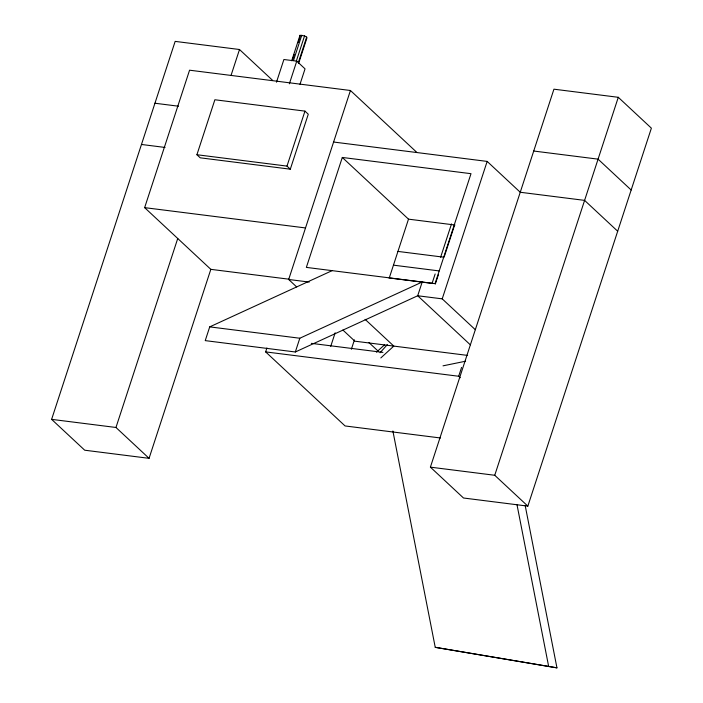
<?xml version="1.0" encoding="UTF-8"?>
<svg xmlns="http://www.w3.org/2000/svg" width="703" height="703" viewBox="0 0 703 703"><rect width="100%" height="100%" fill="white"/><g stroke="black" fill="none" stroke-linecap="round" stroke-linejoin="round"><path stroke-width="1.05" d="M416.624 152.2L350.437 90.494L189.564 70.195L144.642 207.64L210.83 269.346L149.062 458.33L84.712 450.21L51.618 419.357L175.161 41.389L239.503 49.509L272.606 80.362M196.91 154.73L214.872 99.756L304.961 111.127L308.274 114.211L290.304 169.186L200.214 157.815L196.91 154.73L286.991 166.101L290.304 169.186M149.062 458.33L115.969 427.477L177.736 238.493M231.085 75.274L239.503 49.509M276.481 82.189L283.898 59.509L296.763 61.135L305.04 68.85L299.988 84.316M291.692 60.766L300.005 35.317L304.557 35.888L306.675 37.101L306.895 38.067L298.582 63.525M292.58 59.702L294.249 54.614M298.239 42.391L299.9 37.303M293.476 60.599L301.798 35.15M296.235 61.346L304.557 35.888M332.106 270.646L209.722 326.877L205.232 340.621L295.322 351.983L417.696 295.761L442.222 298.854L475.325 329.707M289.355 83.815L296.763 61.135M298.353 62.549L306.675 37.101M286.991 166.101L304.961 111.127M296.64 286.912L288.669 279.478L350.437 90.494M440.509 437.987L345.068 425.948L265.637 351.895L266.92 347.967M342.299 157.446L306.359 267.395L435.06 283.634L471.001 173.685L342.299 157.446L408.496 219.151L454.999 225.022M295.322 351.983L299.812 338.24L422.187 282.017L417.696 295.761L470.333 344.83M330.718 346.386L335.155 332.809M351.359 349.286L354.435 339.883M389.163 278.274L408.496 219.151M432.081 283.362L435.148 273.977M440.605 257.28L451.511 223.906M435.324 284.074L438.391 274.688M444.182 256.955L454.41 225.663M442.222 298.854L487.153 161.409L333.591 142.032M460.289 377.748L458.681 376.254L461.572 367.423M430.394 467.152L553.938 89.184L618.288 97.304L651.382 128.157L527.839 506.125L463.497 498.005L430.394 467.152L494.745 475.272L527.839 506.125M494.745 475.272L618.288 97.304M380.051 352.757L387.344 344.593M380.815 357.941L393.803 346.096L365.094 319.329M376.43 352.185L384.532 344.839M443.013 365.841L465.606 361.21M154.941 103.236L178.536 106.215M533.718 151.031L598.068 159.15L631.162 190.003M141.47 144.466L165.064 147.445M144.642 207.64L305.515 227.939M397.995 251.419L443.672 257.184M393.504 265.163L439.182 270.927M390.473 278.124L432.89 283.476M210.83 269.346L289.091 279.214M288.669 279.478L309.223 282.07M467.609 355.41L354.857 341.183L342.897 330.032M209.722 326.877L299.812 338.24M311.341 343.354L382.924 352.388M265.637 351.895L458.681 376.254M51.618 419.357L115.969 427.477M392.889 431.001L435.236 647.322L556.952 667.85L525.167 505.466M435.236 647.322L556.952 667.85M617.691 231.234L584.597 200.381L520.246 192.262L487.153 161.409M368.934 342.554L378.522 351.491M300.005 35.317L300.234 36.284M517.03 504.903L548.683 666.576"/></g></svg>
